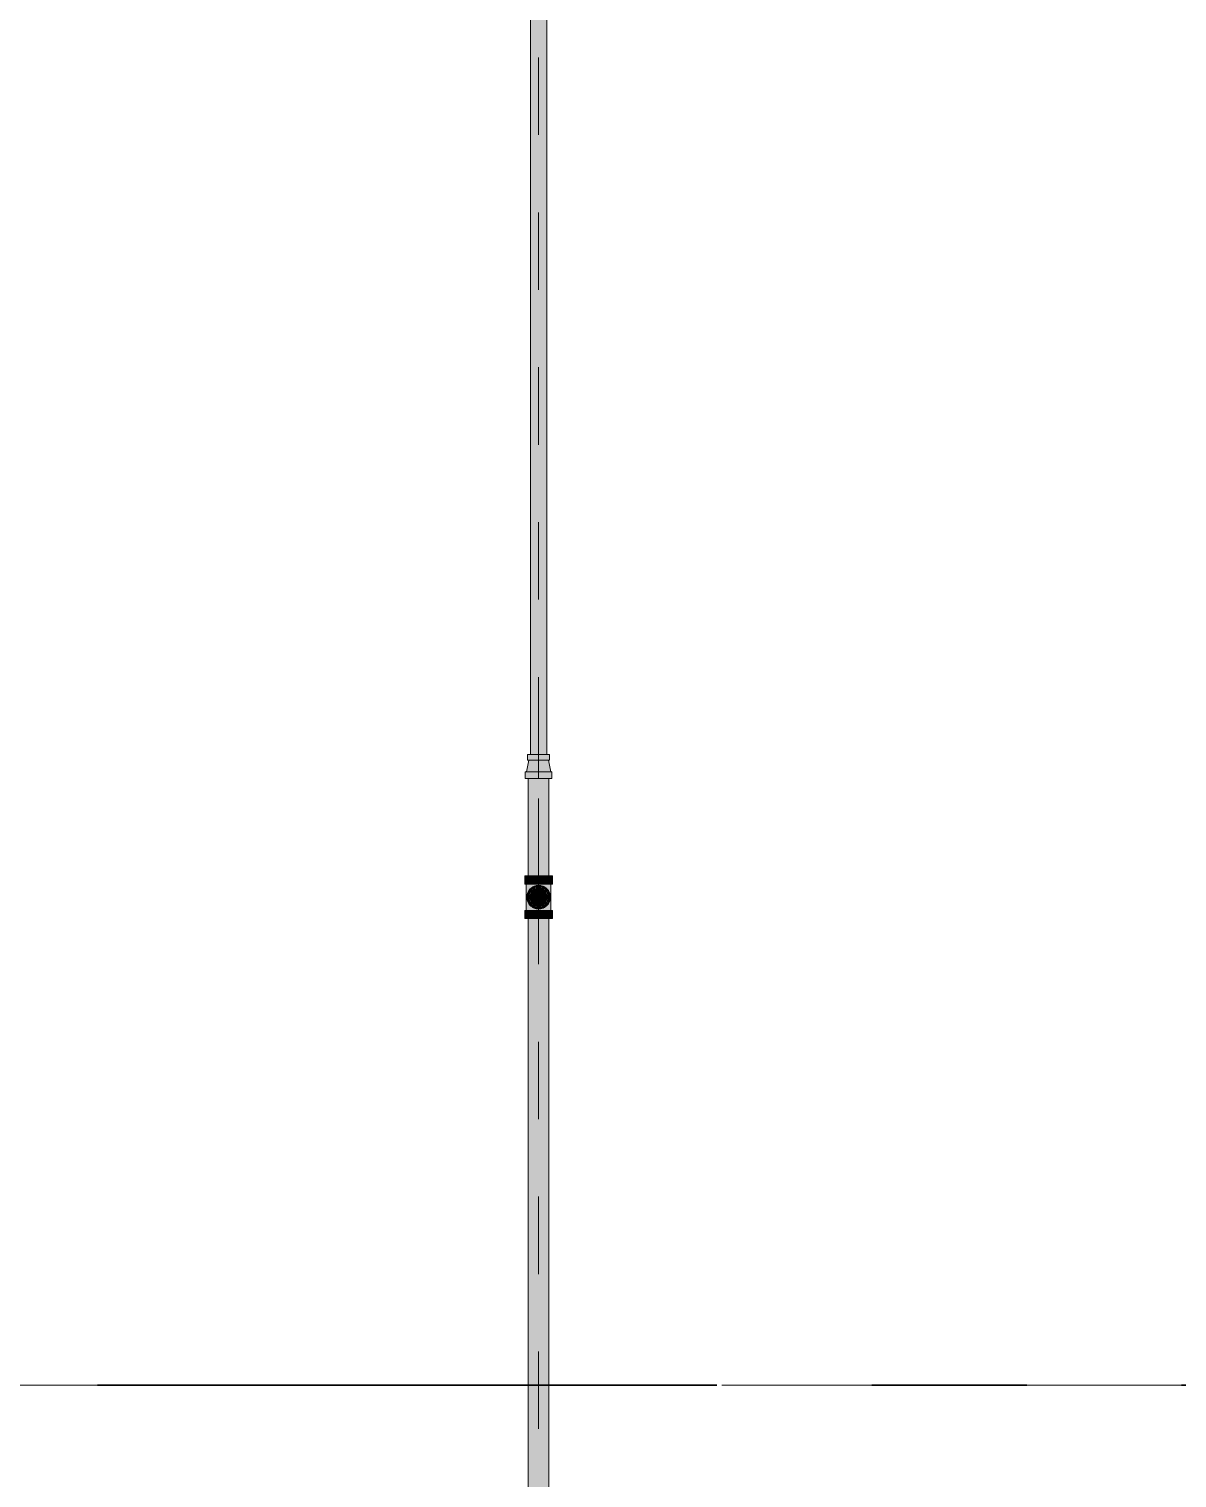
# Model space of a CAD drawing. Header units: millimetres. Extents: x -4000 to 187956, y -58990 to 162485.
# Drawn here: x 25705 to 28059, y 135259 to 138230 of the extents above; entities that cross this region are included whole.
import ezdxf

# ---------------------------------------------------------------- set-up
doc = ezdxf.new("R2010")
doc.units = ezdxf.units.MM
for name, pattern in [('Dash 1_16_', [317.5, 158.75, -158.75]), ('Grid Line', [2222.5, 1270, -317.5, 317.5, -317.5]), ('Grid Line 12_5mm', [2150, 1250, -300, 300, -300])]:
    doc.linetypes.add(name, pattern=pattern)
for name, color, linetype, lineweight in [('F-SPRN', 3, 'Continuous', 9), ('P-PIPE', 3, 'Continuous', 9), ('P-PIPE-CNTR', 3, 'Continuous', 9), ('S-GRID', 1, 'Continuous', 30)]:
    doc.layers.add(name, color=color, linetype=linetype, lineweight=lineweight)

# ---------------------------------------------------------------- blocks, each defined once
blk = doc.blocks.new('CMF2_NHAXUONG_A_rvt-1-0_000')
at = {"layer": 'S-GRID', "linetype": 'Grid Line 12_5mm', "lineweight": 9}
blk.add_line((-824.3, 135450), (183641.1, 135450), dxfattribs=at)
blk = doc.blocks.new('Sprinkler_Up - DN20-V38-0_000')
at = {"layer": 'F-SPRN', "transparency": 33554534}
for points in [[(-22.2, 0), (-3.9, 0.7), (-1.7, 2.9), (-1.2, 3.5), (-0.6, 4), (0.6, 4), (1.2, 3.5), (1.7, 2.9), (4.6, 0), (22.2, 0), (17.8, 13.2), (6.9, 21.2), (-6.9, 21.2), (-18, 13.1), (-20.5, 5.2)], [(3.4, -21.2), (6.9, -21.2), (18, -13.1), (22.2, 0), (3.9, -0.7), (1.7, -2.9), (1.2, -3.5), (0.6, -4), (-0.6, -4), (-1.2, -3.5), (-1.7, -2.9), (-4.6, 0), (-22.2, 0), (-18, -13.1), (-6.9, -21.2), (0, -21.2)], [(0, -16.7), (4.3, -16.1), (11.8, -11.8), (16.1, -4.3), (16.1, 4.3), (9.9, 13.2), (8.3, 14.4), (0, 16.7), (-4.3, 16.1), (-11.8, 11.8), (-16.1, 4.3), (-16.1, -4.3), (-11.4, -12.1), (-8.3, -14.4)], [(0, -15.6), (7.8, -13.5), (13.5, -7.8), (15.1, -4), (15.1, 4), (13.5, 7.8), (7.8, 13.5), (0, 15.6), (-8.2, 13.2), (-11.4, 10.5), (-15.1, 4), (-15.1, -4), (-11, -11), (-7.8, -13.5)], [(-14.5, -5.5), (-10.9, -5.5), (-11.4, 5.4), (-14.5, 5.4)], [(-7.7, -5.5), (-7.7, 5.4), (-10.9, 5.4), (-10.9, -5.5)], [(0, -5.5), (0, 5.4), (-7.7, 5.4), (-7.7, -5.5)], [(0, 0), (5.7, 0), (2.9, 4.9), (-2.9, 4.9), (-5.7, 0)], [(-2.9, -4.9), (2.9, -4.9), (5.7, 0), (-5.7, 0)], [(0, 0), (4.6, 0), (0, 4.6), (-4.6, 0)], [(0, -4.6), (4.6, 0), (-4.6, 0)], [(0, -2.6), (1.3, 0), (-1.8, 0)], [(-1.3, 0), (1.8, 0), (0, 2.6)], [(7.7, -5.5), (7.7, 5.4), (0, 5.4), (0, -5.5)], [(10.9, -5.5), (10.9, 5.4), (7.7, 5.4), (7.7, -5.5)], [(14.5, -5.5), (14.5, 5.4), (10.9, 5.4), (10.9, -5.5)]]:
    blk.add_hatch(color=1, dxfattribs=at).paths.add_polyline_path(points)
at = {"layer": 'F-SPRN', "color": 1}
for p, q in [((-11.5, 5.4), (-14.5, 5.4)), ((-14.5, 5.4), (-11.4, 5.4)), ((-14.5, 5.4), (-14.5, 3.7)), ((-14.5, 3.3), (-14.5, 0)), ((-11.4, 5.4), (-11.5, 5.4)), ((-11.5, 5.4), (-11.5, 4)), ((-11.4, 5.4), (-10.9, 5.4)), ((-10.9, 1.9), (-10.9, 3.6)), ((-10.8, 5.4), (-8, 5.4)), ((-8.1, 5.4), (-10.8, 5.4)), ((-8.1, 5.4), (-8.1, 2.8)), ((-8.1, 2.5), (-8.1, 0.7)), ((-7.7, 4.8), (-7.7, 2.7)), ((-7.7, 4.8), (-7.7, 2.7)), ((-7.7, 2.1), (-7.7, 0.5)), ((-7.7, 2.1), (-7.7, 0.5)), ((-6.7, 5.4), (-4.7, 5.4)), ((-5.8, 3.8), (-5.8, 2.2)), ((-2.1, 0), (-2.1, 0)), ((-2.1, 0), (-2.1, -0.1)), ((-1.8, 1.1), (-1.8, 1)), ((-1.5, 1.4), (-1.6, 1.3)), ((-1.5, 1.5), (-1.5, 1.4)), ((-0.6, 2), (-0.6, 2)), ((-0.5, 2), (-0.6, 2)), ((0, 2.1), (-0.1, 2.1)), ((-0.1, 2.1), (-0.1, 2.1)), ((0.3, 2.1), (0.2, 2.1)), ((1.8, 1.1), (1.7, 1.2)), ((1.9, 0.7), (1.9, 0.8)), ((2, 0.7), (1.9, 0.7)), ((2, 0.4), (2, 0.5)), ((2.1, 0), (2.1, 0.1)), ((2.1, 0), (2.1, 0)), ((4.7, 5.4), (6.5, 5.4)), ((7.7, 5.4), (10.8, 5.4)), ((7.7, 5.2), (7.7, 2.7)), ((7.7, 5.2), (7.7, 2.7)), ((7.7, 2.3), (7.7, 0.5)), ((7.7, 2.3), (7.7, 0.5)), ((10.8, 5.4), (8.1, 5.4)), ((8.1, 5.4), (8.1, 2.8)), ((8.1, 2.5), (8.1, 0.4)), ((10.9, 5.4), (14.5, 5.4)), ((10.9, 3.6), (10.9, 0.2)), ((14.5, 5.4), (11.5, 5.4)), ((11.5, 5.4), (11.5, 4)), ((11.5, 3), (11.5, 0.2)), ((14.5, 5.4), (14.5, -5.5)), ((-14.5, -1.3), (-14.5, -3.7)), ((-11.4, -5.5), (-14.5, -5.5)), ((-14.5, -5.5), (-11.5, -5.5)), ((-11.5, -5.5), (-11.4, -5.5)), ((-10.9, -5.5), (-11.4, -5.5)), ((-10.9, -2.6), (-10.9, -1.3)), ((-10.8, -5.5), (-8.1, -5.5)), ((-7.8, -5.5), (-10.8, -5.5)), ((-8.1, -4.2), (-8.1, -5.5)), ((-7.7, -2.7), (-7.7, -4)), ((-7.7, -2.7), (-7.7, -4)), ((-7, -5.5), (-5.8, -5.5)), ((-4.8, -5.5), (-7, -5.5)), ((-5.8, -2.3), (-5.8, -3.8)), ((0, -2.1), (0.1, -2.1)), ((7, -5.5), (4.8, -5.5)), ((5.8, -2.2), (5.8, -3.8)), ((5.8, -5.5), (7, -5.5)), ((7.7, -0.5), (7.7, -2.3)), ((7.7, -0.5), (7.7, -2.3)), ((7.7, -2.7), (7.7, -5.4)), ((7.7, -2.7), (7.7, -5.4)), ((10.8, -5.5), (7.7, -5.5)), ((8.1, -0.4), (8.1, -2.5)), ((8.1, -2.8), (8.1, -5.5)), ((8.1, -5.5), (10.8, -5.5)), ((10.9, -0.2), (10.9, -3.6)), ((14.5, -5.5), (10.9, -5.5)), ((11.5, -0.2), (11.5, -3)), ((11.5, -4), (11.5, -5.5)), ((11.5, -5.5), (14.5, -5.5))]:
    blk.add_line(p, q, dxfattribs=at)
at = {"layer": 'F-SPRN', "color": 1, "flags": 128}
for points in [[(-2, 0.4), (-2.1, 0.3), (-2.1, 0.2), (-2.1, 0.1), (-2.1, 0)], [(-1.9, 0.8), (-1.9, 0.8), (-2, 0.7), (-2, 0.6)], [(-2, 0.6), (-2, 0.5), (-2, 0.5), (-2, 0.4)], [(-1.8, 1), (-1.9, 0.9), (-1.9, 0.8)], [(-1.6, 1.3), (-1.6, 1.3), (-1.7, 1.2), (-1.7, 1.1), (-1.8, 1.1)], [(-1.2, 1.7), (-1.3, 1.6), (-1.4, 1.6), (-1.4, 1.5), (-1.5, 1.5)], [(-0.6, 2), (-0.7, 2), (-0.8, 1.9), (-0.9, 1.9), (-0.9, 1.9), (-1, 1.8), (-1.1, 1.8), (-1.2, 1.7), (-1.2, 1.7)], [(-0.1, 2.1), (-0.2, 2.1), (-0.3, 2.1), (-0.4, 2), (-0.5, 2)], [(0.2, 2.1), (0.1, 2.1), (0, 2.1)], [(1.1, 1.7), (1.1, 1.8), (1, 1.8), (0.9, 1.9), (0.8, 1.9), (0.8, 1.9), (0.7, 2), (0.6, 2), (0.5, 2), (0.4, 2), (0.4, 2), (0.3, 2.1)], [(1.7, 1.2), (1.7, 1.2), (1.6, 1.3), (1.6, 1.4), (1.5, 1.4), (1.4, 1.5), (1.4, 1.5), (1.3, 1.6), (1.3, 1.7), (1.2, 1.7), (1.1, 1.7)], [(1.8, 1), (1.8, 1), (1.8, 1.1)], [(1.9, 0.8), (1.9, 0.9), (1.8, 1)], [(2, 0.5), (2, 0.6), (2, 0.7)], [(2.1, 0.2), (2.1, 0.3), (2, 0.4)], [(2.1, 0.1), (2.1, 0.2), (2.1, 0.2)], [(-2.1, -0.1), (-2.1, -0.2), (-2.1, -0.2), (-2.1, -0.3)], [(-2.1, -0.3), (-2, -0.4), (-2, -0.5), (-2, -0.6), (-2, -0.7), (-1.9, -0.7), (-1.9, -0.8), (-1.9, -0.9), (-1.8, -1), (-1.8, -1), (-1.8, -1.1), (-1.7, -1.2), (-1.7, -1.2), (-1.6, -1.3), (-1.6, -1.4), (-1.5, -1.4), (-1.4, -1.5), (-1.4, -1.5), (-1.3, -1.6), (-1.3, -1.7), (-1.2, -1.7), (-1.1, -1.7), (-1.1, -1.8), (-1, -1.8), (-0.9, -1.9), (-0.8, -1.9), (-0.8, -1.9), (-0.7, -2), (-0.6, -2), (-0.5, -2), (-0.4, -2), (-0.4, -2), (-0.3, -2.1), (-0.2, -2.1), (-0.1, -2.1), (0, -2.1)], [(0.1, -2.1), (0.1, -2.1), (0.2, -2.1), (0.3, -2.1), (0.4, -2), (0.5, -2), (0.6, -2), (0.6, -2), (0.7, -2), (0.8, -1.9), (0.9, -1.9), (0.9, -1.9), (1, -1.8), (1.1, -1.8), (1.2, -1.7), (1.2, -1.7), (1.3, -1.6), (1.4, -1.6), (1.4, -1.5), (1.5, -1.5), (1.5, -1.4), (1.6, -1.3), (1.6, -1.3), (1.7, -1.2), (1.7, -1.1), (1.8, -1.1), (1.8, -1), (1.9, -0.9), (1.9, -0.8), (1.9, -0.8), (2, -0.7), (2, -0.6), (2, -0.5), (2, -0.5), (2, -0.4), (2.1, -0.3), (2.1, -0.2), (2.1, -0.1), (2.1, 0)]]:
    blk.add_lwpolyline(points, dxfattribs=at)
at = {"layer": 'F-SPRN', "color": 1}
for radius, start, end in [(22.2, 360, 180), (21.9, 165.6773, 179.2615), (21.9, 144.7698, 164.8151), (21.9, 142.518, 144), (21.9, 126.6942, 142.518), (16.7, 167.6802, 180), (16.7, 167.6802, 180), (16.7, 155.3879, 164.9693), (16.7, 155.3879, 164.9693), (15.6, 166.4265, 180), (15.6, 166.4265, 180), (15.6, 150.9409, 165), (15.6, 159.6139, 165), (16.7, 136.7213, 149.931), (16.7, 136.7213, 149.931), (15.6, 150.9409, 156.3845), (15.6, 138.4214, 150), (15.6, 138.4214, 150), (21.9, 108.2621, 125.7507), (16.7, 133.1738, 135), (16.7, 133.1738, 135), (15.6, 135, 137.0162), (15.6, 135, 137.0162), (15.6, 126.205, 133.2078), (15.6, 126.205, 133.2078), (16.7, 121.4181, 126.9869), (16.7, 121.4181, 126.9869), (16.7, 106.5995, 120), (16.7, 106.5995, 120), (15.6, 120, 121.8808), (15.6, 120, 121.8808), (15.6, 114.4363, 119.9813), (15.6, 114.4363, 119.9813), (21.9, 99.348, 107.901), (4.63, 155.7832, 180), (4.63, 155.7832, 180), (16.7, 96.4143, 105), (16.7, 96.4143, 105), (4.63, 109.0192, 138.2703), (4.63, 109.0192, 138.2703), (21.9, 90.145, 98.8503), (15.6, 95.5762, 100.6843), (15.6, 95.5762, 100.6843), (2.56, 109.0192, 168.8278), (2.56, 109.0192, 168.8278), (2.04, 109.0192, 180), (16.7, 83.0684, 90), (16.7, 83.0684, 90), (4.63, 17.9592, 90), (4.63, 17.9592, 90), (3.81, 57.0577, 90), (2.56, 14.5599, 90), (2.56, 14.5599, 90), (2.04, 10.4703, 90), (21.9, 72.5583, 89.4624), (15.6, 75.573, 80.5892), (15.6, 75.573, 80.5892), (3.81, 16.1605, 43.8358), (15.6, 67.5614, 74.5481), (15.6, 67.5614, 74.5481), (16.7, 60, 75), (16.7, 60, 75), (15.6, 60.0187, 65.5637), (15.6, 60.0187, 65.5637), (21.9, 54.2493, 71.7379), (15.6, 58.1192, 60), (15.6, 58.1192, 60), (16.7, 53.0131, 58.5819), (16.7, 53.0131, 58.5819), (15.6, 46.7922, 53.795), (15.6, 46.7922, 53.795), (15.6, 30, 41.5786), (15.6, 30, 41.5786), (16.7, 30, 43.2787), (16.7, 30, 43.2787), (21.9, 37.482, 53.3058), (15.6, 23.6155, 29.5646), (15.6, 15, 29.5646), (15.6, 15, 20.3861), (16.7, 15, 24.6121), (16.7, 15, 24.6121), (15.6, 360, 13.6618), (15.6, 0, 13.6618), (16.7, 360, 12.3198), (16.7, 0, 12.3198), (21.9, 36, 37.482), (21.9, 15.1849, 35.2302), (21.9, 0.7385, 14.3227), (22.2, 180, 360), (21.9, 180.7385, 194.3227), (21.9, 195.1849, 215.2302), (21.9, 216.7299, 233.3058), (16.7, 180, 192.3198), (16.7, 180, 192.3198), (16.7, 195.0307, 204.6121), (16.7, 195.0307, 204.6121), (15.6, 181.9082, 193.6618), (15.6, 181.9082, 193.6618), (15.6, 197.3339, 209.5646), (15.6, 197.3339, 209.5646), (16.7, 210.069, 223.2787), (16.7, 210.069, 223.2787), (15.6, 212.5472, 221.5786), (15.6, 212.5472, 221.5786), (21.9, 236.8854, 251.7379), (16.7, 225, 226.8262), (16.7, 225, 226.8262), (15.6, 222.9838, 225), (15.6, 222.9838, 225), (16.7, 229.4249, 238.5819), (16.7, 229.4249, 238.5819), (15.6, 233.795, 240), (15.6, 233.795, 240), (16.7, 240, 255), (16.7, 240, 255), (15.6, 240.0187, 254.5481), (15.6, 240.0187, 254.5481), (21.9, 252.5583, 269.4624), (4.63, 197.9592, 0), (4.63, 197.9592, 270), (15.6, 255, 267.64), (15.6, 255, 267.64), (3.81, 196.1605, 360), (2.56, 191.1677, 0), (2.56, 191.1677, 360), (2.04, 190.4703, 0), (16.7, 263.0684, 270), (16.7, 263.0684, 270), (4.63, 270, 360), (21.9, 270.145, 278.8503), (15.6, 275.5762, 280.6843), (15.6, 275.5762, 280.6843), (16.7, 276.4143, 285), (16.7, 276.4143, 285), (21.9, 279.348, 287.901), (16.7, 286.5995, 300), (16.7, 286.5995, 300), (15.6, 294.4363, 299.9813), (15.6, 294.4363, 299.9813), (21.9, 288.2621, 305.7507), (15.6, 300, 313.2078), (15.6, 300, 313.2078), (16.7, 301.4181, 310.5751), (16.7, 301.4181, 310.5751), (15.6, 318.4214, 330), (15.6, 318.4214, 330), (16.7, 316.7213, 330), (16.7, 316.7213, 330), (21.9, 306.6942, 323.2701), (15.6, 330.4354, 345), (15.6, 330.4354, 336.3845), (15.6, 339.6139, 345), (15.6, 346.3382, 360), (15.6, 346.3382, 360), (16.7, 335.3879, 345), (16.7, 335.3879, 345), (16.7, 347.6802, 360), (16.7, 347.6802, 360), (21.9, 324.7698, 344.8151), (21.9, 345.6773, 359.2615)]:
    blk.add_arc((0, 0), radius, start, end, dxfattribs=at)
blk = doc.blocks.new('Steel_Transition_Threaded_HoaPhat - Standard-V41-0_000')
at = {"layer": 'P-PIPE', "lineweight": 13, "transparency": 33554534}
h = blk.add_hatch(color=1, dxfattribs=at)
h.paths.add_polyline_path([(26750, 136427.6), (26755.8, 136428.4), (26761.3, 136430.6), (26765.9, 136434.2), (26769.5, 136438.8), (26771.7, 136444.3), (26772.5, 136450.1), (26771.7, 136455.9), (26768, 136463.3), (26765.9, 136466), (26761.3, 136469.6), (26755.8, 136471.8), (26750, 136472.6), (26744.2, 136471.8), (26738.8, 136469.6), (26732, 136463.3), (26730.5, 136461.3), (26728.3, 136455.9), (26727.5, 136450.1), (26728.3, 136444.3), (26730.5, 136438.8), (26734.1, 136434.2), (26738.8, 136430.6), (26744.2, 136428.4)])
h.paths.add_polyline_path([(26750, 136430), (26744.8, 136430.7), (26738.6, 136433.7), (26735.8, 136435.9), (26732.6, 136440), (26730.6, 136444.9), (26729.9, 136450.1), (26730.6, 136455.3), (26735, 136463.3), (26735.8, 136464.3), (26740, 136467.5), (26744.8, 136469.5), (26750, 136470.2), (26755.2, 136469.5), (26760.1, 136467.5), (26765, 136463.3), (26767.4, 136460.1), (26769.4, 136455.3), (26770.1, 136450.1), (26769.4, 136444.9), (26767.4, 136440), (26764.2, 136435.9), (26760.1, 136432.7), (26755.2, 136430.7)])
for points in [[(26750, 136430), (26750, 136433.7), (26741.8, 136435.9), (26735.8, 136441.9), (26733.6, 136450.1), (26735.8, 136458.3), (26741.8, 136464.3), (26750, 136466.5), (26750, 136470.2), (26744.8, 136469.5), (26740, 136467.5), (26735, 136463.3), (26732.6, 136460.1), (26730.6, 136455.3), (26729.9, 136450.1), (26730.6, 136444.9), (26732.6, 136440), (26738.6, 136433.7), (26740, 136432.7), (26744.8, 136430.7)], [(26750, 136431.6), (26754.8, 136432.2), (26759.3, 136434.1), (26763.1, 136437), (26766, 136440.8), (26767.9, 136445.3), (26768.5, 136450.1), (26767.9, 136454.9), (26766, 136459.3), (26762.9, 136463.3), (26759.3, 136466.1), (26754.8, 136468), (26750, 136468.6), (26745.2, 136468), (26740.8, 136466.1), (26736.9, 136463.2), (26734, 136459.3), (26732.1, 136454.9), (26731.5, 136450.1), (26732.1, 136445.3), (26734, 136440.8), (26738.6, 136435.7), (26740.8, 136434.1), (26745.2, 136432.2)], [(26750, 136430), (26755.2, 136430.7), (26760.1, 136432.7), (26764.2, 136435.9), (26767.4, 136440), (26769.4, 136444.9), (26770.1, 136450.1), (26769.4, 136455.3), (26765, 136463.3), (26764.2, 136464.3), (26760.1, 136467.5), (26755.2, 136469.5), (26750, 136470.2), (26750, 136466.5), (26758.2, 136464.3), (26764.2, 136458.3), (26766.4, 136450.1), (26764.2, 136441.9), (26758.2, 136435.9), (26750, 136433.7)]]:
    blk.add_hatch(color=1, dxfattribs=at).paths.add_polyline_path(points)
at = {"layer": 'P-PIPE', "color": 20, "lineweight": 13}
for radius, start, end in [(22.5, 90, 270), (22.5, 165, 180), (22.5, 150, 165), (20.1, 166.0499, 180), (22.5, 135, 150), (20.1, 150, 162.7449), (18.5, 166.5939, 193.4061), (18.5, 166.5939, 180), (18.5, 157.6232, 165), (18.5, 157.6232, 165), (20.1, 139.8677, 148.1553), (18.5, 136.4297, 150), (18.5, 136.4297, 150), (22.5, 120, 135), (16.4, 158.0319, 163.506), (20.1, 135, 138.6435), (20.1, 128.8856, 135), (16.4, 143.5463, 150), (18.5, 134.3867, 135), (18.5, 134.3867, 135), (18.5, 123.4976, 133.2041), (18.5, 123.4976, 133.2041), (16.4, 133.9831, 135), (20.1, 120, 125.0043), (22.5, 105, 120), (20.1, 109.6859, 120), (18.5, 106.819, 120), (18.5, 106.819, 120), (16.4, 115.1607, 120), (16.4, 107.4657, 111.9681), (22.5, 90, 105), (20.1, 100.9975, 105), (18.5, 91.4353, 103.2046), (18.5, 91.4353, 103.2046), (16.4, 96.2132, 104.6042), (20.1, 90.5246, 98.5089), (22.5, 75, 90), (22.5, 270, 90), (18.5, 78.0986, 90), (18.5, 78.0986, 90), (20.1, 75.0607, 87.9279), (18.5, 60, 75), (18.5, 60, 75), (16.4, 66.9681, 72.9388), (20.1, 60, 75), (22.5, 60, 75), (20.1, 54.9957, 60), (18.5, 46.7959, 56.5024), (18.5, 46.7959, 56.5024), (22.5, 45, 60), (20.1, 45, 51.1144), (18.5, 45, 45.6133), (18.5, 45, 45.6133), (16.4, 30, 38.0319), (18.5, 30, 43.5703), (18.5, 30, 43.5703), (20.1, 41.3565, 45), (20.1, 31.8447, 40.1323), (22.5, 30, 45), (18.5, 15, 22.3768), (18.5, 15, 22.3768), (20.1, 17.2551, 30), (18.5, 346.5939, 13.4061), (18.5, 0, 13.4061), (22.5, 15, 30), (20.1, 0, 13.9501), (22.5, 0, 15), (22.5, 180, 195), (22.5, 195, 210), (20.1, 180, 193.9501), (22.5, 210, 225), (20.1, 197.2551, 210), (18.5, 180, 193.4061), (18.5, 195, 202.3768), (18.5, 195, 202.3768), (20.1, 211.8447, 225), (16.4, 168.5467, 178.9063), (16.4, 184.8393, 191.4533), (18.5, 210, 223.5703), (18.5, 210, 223.5703), (22.5, 225, 240), (20.1, 225, 231.1144), (16.4, 210.6635, 216.4537), (18.5, 226.7959, 236.5024), (18.5, 226.7959, 236.5024), (16.4, 225, 226.0169), (20.1, 235.257, 240), (22.5, 240, 255), (16.4, 230.4733, 236.6389), (20.1, 240, 255), (18.5, 240, 255), (18.5, 240, 255), (16.4, 240, 246.5955), (22.5, 255, 270), (16.4, 250.3629, 255), (20.1, 255.0607, 267.9279), (18.5, 258.0986, 270), (18.5, 258.0986, 270), (16.4, 264.1652, 268.506), (22.5, 270, 285), (20.1, 270.5246, 278.5089), (18.5, 271.4353, 283.2046), (18.5, 271.4353, 283.2046), (16.4, 276.2132, 283.9063), (20.1, 280.9975, 285), (16.4, 287.4657, 291.9681), (18.5, 286.819, 300), (18.5, 286.819, 300), (22.5, 285, 300), (16.4, 293.4045, 300), (20.1, 289.6859, 300), (20.1, 300, 305.0043), (18.5, 303.4976, 313.2041), (18.5, 303.4976, 313.2041), (22.5, 300, 315), (20.1, 308.8856, 315), (18.5, 316.4297, 330), (18.5, 316.4297, 330), (20.1, 315, 328.1553), (16.4, 338.0319, 342.8691), (22.5, 315, 330), (16.4, 353.5463, 8.0319), (18.5, 337.6232, 345), (18.5, 337.6232, 345), (20.1, 330, 342.7449), (18.5, 346.5939, 0), (20.1, 346.0499, 0), (22.5, 330, 345), (22.5, 345, 0)]:
    blk.add_arc((26750, 136450.1), radius, start, end, dxfattribs=at)

msp = doc.modelspace()

# ---------------------------------------------------------------- block references
at = {"lineweight": 5}
msp.add_blockref('CMF2_NHAXUONG_A_rvt-1-0_000', (0, 0), dxfattribs=at)

# ---------------------------------------------------------------- next in the draw order: hatches: boundary and pattern name
at = {"layer": 'P-PIPE', "transparency": 33554534}
for points in [[(26750, 136742.6), (26750, 139409.5), (26733.3, 139409.5), (26733.9, 136742.6), (26745.7, 136742.6)], [(26750, 136742.6), (26766.7, 136742.6), (26766.1, 139409.5), (26750, 139409.5), (26750, 136828.3)], [(26762.4, 136706.9), (26774.8, 136706.9), (26769.4, 136730.8), (26729.9, 136730.8), (26726.1, 136706.9), (26756.4, 136706.9)], [(26765.9, 136730.8), (26772.5, 136730.8), (26771.7, 136742.6), (26727.5, 136742.6), (26728.3, 136730.8), (26761.3, 136730.8)], [(26769.3, 136693.6), (26777.4, 136693.6), (26776.4, 136706.9), (26722.7, 136706.9), (26723.6, 136693.6), (26763.7, 136693.6)], [(26729.6, 136493.8), (26750, 136493.8), (26750, 136693.6), (26728.9, 136693.6), (26728.9, 136493.8)], [(26750, 136493.8), (26771.1, 136493.8), (26770.4, 136693.6), (26750, 136693.6), (26750, 136536.3)], [(26729.8, 136477.1), (26750, 136477.1), (26750, 136493.8), (26721.4, 136493.8), (26722.3, 136477.1), (26725.2, 136477.1)], [(26778.6, 136477.1), (26777.7, 136493.8), (26750, 136493.8), (26750, 136477.1), (26777.7, 136477.1)], [(26745.1, 136423.1), (26750, 136423.1), (26750, 136428.9), (26740.8, 136431.3), (26733.9, 136436.8), (26731.7, 136439.4), (26729.2, 136446.2), (26729.2, 136454), (26733.9, 136463.4), (26737.7, 136467), (26744.3, 136470.2), (26750, 136471.2), (26750, 136477.1), (26724.7, 136477.1), (26725.6, 136423.1), (26743.5, 136423.1)], [(26750, 136426), (26756.2, 136426.8), (26762.1, 136429.2), (26767.1, 136433), (26770.9, 136438), (26773.3, 136443.8), (26774.1, 136450.5), (26773.3, 136456.3), (26770, 136463.3), (26767.1, 136467.1), (26762.1, 136471), (26756.2, 136473.4), (26750, 136474.2), (26743.8, 136473.4), (26737.9, 136471), (26733, 136467.1), (26729.1, 136462.1), (26726.7, 136456.3), (26725.9, 136450.1), (26726.7, 136443.8), (26729.1, 136438), (26733, 136433), (26738.6, 136428.9), (26743.8, 136426.8)], [(26741.7, 136435.6), (26742.8, 136437.6), (26741.7, 136441.7), (26742.8, 136445.9), (26745.8, 136449), (26757.2, 136454.3), (26758.4, 136458.4), (26756.7, 136463.3), (26755.9, 136464.3), (26750, 136466.8), (26741.7, 136464.6), (26735.5, 136458.4), (26733.3, 136450.1), (26735.5, 136441.7), (26738.6, 136437.9)], [(26750, 136433.4), (26758.4, 136435.6), (26761.8, 136438.3), (26766.1, 136445.8), (26766.1, 136454.4), (26760, 136463.3), (26758.4, 136464.6), (26750, 136466.8), (26745.7, 136466.2), (26738.2, 136461.9), (26733.9, 136454.4), (26733.9, 136445.8), (26738.6, 136437.9), (26741.7, 136435.6)], [(26761.1, 136423.1), (26775.3, 136423.1), (26774.4, 136477.1), (26750, 136477.1), (26750, 136471.2), (26759.2, 136468.9), (26766.1, 136463.4), (26768.3, 136460.7), (26770.8, 136454), (26770.8, 136446.2), (26766.1, 136436.8), (26762.3, 136433.2), (26755.7, 136430), (26750, 136428.9), (26750, 136423.1), (26759.6, 136423.1)], [(26729.8, 136406.5), (26750, 136406.5), (26750, 136423.1), (26721.4, 136423.1), (26722.3, 136406.5), (26725.2, 136406.5)], [(26750, 134725.1), (26750, 136406.5), (26728.9, 136406.5), (26729.6, 134725.1), (26744.5, 134725.1)], [(26770.2, 136406.5), (26778.6, 136406.5), (26777.7, 136423.1), (26750, 136423.1), (26750, 136406.5), (26764.3, 136406.5)], [(26750, 134725.1), (26771.1, 134725.1), (26770.4, 136406.5), (26750, 136406.5), (26750, 135076.2)]]:
    msp.add_hatch(color=1, dxfattribs=at).paths.add_polyline_path(points)

# ---------------------------------------------------------------- next in the draw order: linework, layer by layer
at = {"layer": 'P-PIPE', "color": 20, "lineweight": 13}
for p, q in [((26733.3, 139409.5), (26733.3, 136742.6)), ((26766.7, 136742.6), (26766.7, 139409.5)), ((26729.9, 136730.8), (26725.2, 136706.9)), ((26727.5, 136742.6), (26727.5, 136730.8)), ((26728.3, 136742.6), (26727.5, 136742.6)), ((26772.5, 136742.6), (26727.5, 136742.6)), ((26727.5, 136730.8), (26772.5, 136730.8)), ((26727.5, 136730.8), (26728.3, 136730.8)), ((26730.5, 136742.6), (26728.3, 136742.6)), ((26728.3, 136730.8), (26729.8, 136730.8)), ((26733.2, 136742.6), (26730.5, 136742.6)), ((26730.6, 136730.8), (26744.2, 136730.8)), ((26733.3, 136742.6), (26733.9, 136742.6)), ((26734, 136742.6), (26738.2, 136742.6)), ((26738.1, 136742.6), (26734.1, 136742.6)), ((26738.7, 136742.6), (26761.3, 136742.6)), ((26761.3, 136742.6), (26738.8, 136742.6)), ((26744.8, 136730.8), (26755.2, 136730.8)), ((26755.8, 136730.8), (26769.4, 136730.8)), ((26761.8, 136742.6), (26766, 136742.6)), ((26765.9, 136742.6), (26761.9, 136742.6)), ((26766.1, 136742.6), (26766.7, 136742.6)), ((26769.5, 136742.6), (26766.8, 136742.6)), ((26771.7, 136742.6), (26769.5, 136742.6)), ((26774.8, 136706.9), (26770.1, 136730.8)), ((26770.2, 136730.8), (26771.7, 136730.8)), ((26772.5, 136742.6), (26771.7, 136742.6)), ((26771.7, 136730.8), (26772.5, 136730.8)), ((26772.5, 136730.8), (26772.5, 136742.6)), ((26722.7, 136706.9), (26722.7, 136693.6)), ((26723.6, 136706.9), (26722.7, 136706.9)), ((26777.4, 136706.9), (26722.7, 136706.9)), ((26722.7, 136693.6), (26777.4, 136693.6)), ((26722.7, 136693.6), (26723.6, 136693.6)), ((26725, 136706.9), (26723.6, 136706.9)), ((26723.6, 136693.6), (26726.3, 136693.6)), ((26742.9, 136706.9), (26726.3, 136706.9)), ((26726.3, 136693.6), (26728.7, 136693.6)), ((26728.9, 136693.6), (26728.9, 136493.8)), ((26729.6, 136693.6), (26728.9, 136693.6)), ((26768.3, 136693.6), (26731.7, 136693.6)), ((26731.7, 136693.6), (26768.4, 136693.6)), ((26756.4, 136706.9), (26743.6, 136706.9)), ((26773.7, 136706.9), (26757.1, 136706.9)), ((26771.1, 136693.6), (26770.4, 136693.6)), ((26771.1, 136493.8), (26771.1, 136693.6)), ((26771.3, 136693.6), (26773.7, 136693.6)), ((26773.7, 136693.6), (26776.4, 136693.6)), ((26776.4, 136706.9), (26775, 136706.9)), ((26777.4, 136706.9), (26776.4, 136706.9)), ((26776.4, 136693.6), (26777.4, 136693.6)), ((26777.4, 136693.6), (26777.4, 136706.9)), ((26721.4, 136493.8), (26721.4, 136477.1)), ((26722.3, 136493.8), (26721.4, 136493.8)), ((26750, 136493.8), (26721.4, 136493.8)), ((26725.2, 136493.8), (26722.3, 136493.8)), ((26728.8, 136493.8), (26725.2, 136493.8)), ((26728.9, 136493.8), (26729.6, 136493.8)), ((26729.7, 136493.8), (26735.1, 136493.8)), ((26735, 136493.8), (26729.8, 136493.8)), ((26735.6, 136493.8), (26764.4, 136493.8)), ((26750, 136493.8), (26735.7, 136493.8)), ((26764.3, 136493.8), (26750, 136493.8)), ((26778.6, 136493.8), (26750, 136493.8)), ((26764.9, 136493.8), (26770.3, 136493.8)), ((26770.2, 136493.8), (26765, 136493.8)), ((26770.4, 136493.8), (26771.1, 136493.8)), ((26774.8, 136493.8), (26771.2, 136493.8)), ((26777.7, 136493.8), (26774.8, 136493.8)), ((26778.6, 136493.8), (26777.7, 136493.8)), ((26778.6, 136477.1), (26778.6, 136493.8)), ((26721.4, 136477.1), (26722.3, 136477.1)), ((26721.4, 136477.1), (26750, 136477.1)), ((26722.3, 136477.1), (26724.6, 136477.1)), ((26724.7, 136477.1), (26724.7, 136423.1)), ((26725.6, 136477.1), (26724.7, 136477.1)), ((26725.6, 136477.1), (26724.7, 136477.1)), ((26725.5, 136477.1), (26729.8, 136477.1)), ((26734.6, 136477.1), (26725.6, 136477.1)), ((26728.1, 136477.1), (26725.6, 136477.1)), ((26732.1, 136477.1), (26728.1, 136477.1)), ((26729.8, 136477.1), (26734.7, 136477.1)), ((26737.4, 136477.1), (26732.1, 136477.1)), ((26741.9, 136477.1), (26735.6, 136477.1)), ((26735.7, 136477.1), (26741.9, 136477.1)), ((26742.6, 136477.1), (26737.4, 136477.1)), ((26743.4, 136477.1), (26750, 136477.1)), ((26750, 136477.1), (26743.5, 136477.1)), ((26750, 136477.1), (26743.5, 136477.1)), ((26750, 136477.1), (26756.6, 136477.1)), ((26750, 136477.1), (26778.6, 136477.1)), ((26756.5, 136477.1), (26750, 136477.1)), ((26756.5, 136477.1), (26750, 136477.1)), ((26762.6, 136477.1), (26757.4, 136477.1)), ((26758.1, 136477.1), (26764.3, 136477.1)), ((26764.4, 136477.1), (26758.1, 136477.1)), ((26767.9, 136477.1), (26762.6, 136477.1)), ((26765.3, 136477.1), (26774.2, 136477.1)), ((26774.4, 136477.1), (26765.4, 136477.1)), ((26771.9, 136477.1), (26767.9, 136477.1)), ((26774.4, 136477.1), (26771.9, 136477.1)), ((26774.2, 136477.1), (26774.8, 136477.1)), ((26775.3, 136477.1), (26774.4, 136477.1)), ((26775.3, 136477.1), (26774.4, 136477.1)), ((26775.3, 136423.1), (26775.3, 136477.1)), ((26775.4, 136477.1), (26777.7, 136477.1)), ((26777.7, 136477.1), (26778.6, 136477.1)), ((26721.4, 136423.1), (26721.4, 136406.5)), ((26722.3, 136423.1), (26721.4, 136423.1)), ((26750, 136423.1), (26721.4, 136423.1)), ((26721.4, 136406.5), (26722.3, 136406.5)), ((26721.4, 136406.5), (26750, 136406.5)), ((26724.6, 136423.1), (26722.3, 136423.1)), ((26722.3, 136406.5), (26725.2, 136406.5)), ((26724.7, 136423.1), (26734.6, 136423.1)), ((26724.7, 136423.1), (26725.6, 136423.1)), ((26725.2, 136406.5), (26728.8, 136406.5)), ((26734.7, 136423.1), (26725.5, 136423.1)), ((26725.6, 136423.1), (26728.1, 136423.1)), ((26728.1, 136423.1), (26732.1, 136423.1)), ((26728.9, 136406.5), (26728.9, 134725.1)), ((26729.6, 136406.5), (26728.9, 136406.5)), ((26735.1, 136406.5), (26729.7, 136406.5)), ((26729.8, 136406.5), (26735, 136406.5)), ((26732.1, 136423.1), (26737.4, 136423.1)), ((26735.6, 136423.1), (26741.9, 136423.1)), ((26764.4, 136406.5), (26735.6, 136406.5)), ((26741.9, 136423.1), (26735.7, 136423.1)), ((26735.7, 136406.5), (26750, 136406.5)), ((26737.4, 136423.1), (26742.6, 136423.1)), ((26750, 136423.1), (26743.4, 136423.1)), ((26743.5, 136423.1), (26750, 136423.1)), ((26743.5, 136423.1), (26750, 136423.1)), ((26756.6, 136423.1), (26750, 136423.1)), ((26778.6, 136423.1), (26750, 136423.1)), ((26750, 136423.1), (26756.5, 136423.1)), ((26750, 136423.1), (26756.5, 136423.1)), ((26750, 136406.5), (26764.3, 136406.5)), ((26750, 136406.5), (26778.6, 136406.5)), ((26757.4, 136423.1), (26762.6, 136423.1)), ((26764.3, 136423.1), (26758.1, 136423.1)), ((26758.1, 136423.1), (26764.4, 136423.1)), ((26762.6, 136423.1), (26767.9, 136423.1)), ((26770.3, 136406.5), (26764.9, 136406.5)), ((26765, 136406.5), (26770.2, 136406.5)), ((26774.2, 136423.1), (26765.3, 136423.1)), ((26765.4, 136423.1), (26774.4, 136423.1)), ((26767.9, 136423.1), (26771.9, 136423.1)), ((26771.1, 136406.5), (26770.4, 136406.5)), ((26771.1, 134725.1), (26771.1, 136406.5)), ((26771.2, 136406.5), (26774.8, 136406.5)), ((26771.9, 136423.1), (26774.4, 136423.1)), ((26774.8, 136423.1), (26774.2, 136423.1)), ((26774.4, 136423.1), (26775.3, 136423.1)), ((26774.4, 136423.1), (26775.3, 136423.1)), ((26774.8, 136406.5), (26777.7, 136406.5)), ((26777.7, 136423.1), (26775.4, 136423.1)), ((26778.6, 136423.1), (26777.7, 136423.1)), ((26777.7, 136406.5), (26778.6, 136406.5)), ((26778.6, 136406.5), (26778.6, 136423.1))]:
    msp.add_line(p, q, dxfattribs=at)
for radius, start, end in [(24.1, 90, 270), (24.1, 165, 180), (24.1, 150, 165), (21.1, 165.7378, 177.7452), (24.1, 135, 150), (21.1, 158.0211, 165), (21.1, 150, 154.6013), (24.1, 120, 135), (21.1, 135, 141.0043), (21.1, 128.0211, 135), (21.1, 113.0211, 125.8689), (24.1, 105, 120), (24.1, 90, 105), (21.1, 99.731, 105), (21.1, 90, 98.0211), (24.1, 75, 90), (24.1, 270, 90), (21.1, 75, 90), (24.1, 60, 75), (21.1, 60, 65.5764), (21.1, 54.4236, 60), (24.1, 45, 60), (21.1, 45, 51.9789), (21.1, 39.3488, 45), (24.1, 30, 45), (21.1, 26.4435, 30), (21.1, 15, 21.9789), (21.1, 2.0242, 14.2622), (24.1, 15, 30), (24.1, 0.9575, 15), (24.1, 180, 195), (24.1, 195, 210), (21.1, 182.0242, 192.7707), (24.1, 210, 225), (21.1, 195, 203.0211), (21.1, 205.3987, 210), (21.1, 213.8363, 218.0211), (24.1, 225, 240), (21.1, 218.1596, 233.0211), (24.1, 240, 255), (21.1, 237.2896, 240), (21.1, 242.2293, 251.1321), (24.1, 255, 255.2105), (24.1, 255.2105, 270), (21.1, 255, 261.9292), (21.1, 261.9789, 267.7707), (21.1, 270, 276.9789), (24.1, 270, 284.7895), (21.1, 279.731, 285), (24.1, 285, 300), (24.1, 284.7895, 285), (21.1, 291.9789, 305.8689), (24.1, 300, 315), (21.1, 306.9789, 315), (21.1, 317.2293, 321.8404), (21.1, 321.9789, 326.1637), (24.1, 315, 330), (21.1, 330, 334.6013), (21.1, 336.9789, 345), (21.1, 345.7378, 351.9789), (24.1, 330, 345), (21.1, 353.0708, 357.9758), (24.1, 345, 359.0425), (24.1, 359.0425, 0.9575)]:
    msp.add_arc((26750, 136450.1), radius, start, end, dxfattribs=at)
at = {"layer": 'P-PIPE', "color": 1}
for centre, radius, start, end in [((26750, 136450.1), 16.7, 157.579, 164.2722), ((26750, 136458.4), 8.35, 69.0027, 79.2369), ((26750, 136458.4), 8.35, 316.3183, 330), ((26750, 136458.4), 8.35, 20.1285, 29.0413), ((26750, 136458.4), 8.35, 8.0385, 17.9918), ((26750, 136458.4), 8.35, 352.2824, 1.6717), ((26750, 136450.1), 16.7, 46.0317, 51.8726), ((26750, 136450.1), 16.7, 39.3092, 45.2846), ((26750, 136450.1), 16.7, 32.3031, 39.2955), ((26750, 136450.1), 16.7, 23.314, 31.0974), ((26750, 136450.1), 16.7, 16.9375, 22.421), ((26750, 136450.1), 16.7, 170.1108, 177.203), ((26750, 136450.1), 16.7, 182.797, 189.8892), ((26750, 136450.1), 16.7, 190.2154, 195.2487), ((26750, 136450.1), 16.7, 231.8726, 237.203), ((26750, 136441.7), 8.35, 172.0327, 181.5407), ((26750, 136441.7), 8.35, 199.9004, 209.0413), ((26750, 136441.7), 8.35, 131.0366, 150), ((26750, 136441.7), 8.35, 226.6998, 237.8461), ((26750, 136441.7), 8.35, 115.6806, 125.5287), ((26750, 136441.7), 8.35, 100.6842, 114.0387), ((26750, 136441.7), 8.35, 249.0027, 259.2369), ((26750, 136450.1), 16.7, 264.6626, 273.5288), ((26750, 136441.7), 8.35, 90, 100.6842), ((26750, 136458.4), 8.35, 270, 280.6842), ((26750, 136450.1), 16.7, 308.1274, 313.9683), ((26750, 136450.1), 16.7, 314.7154, 320.6908), ((26750, 136450.1), 16.7, 328.9026, 336.686), ((26750, 136450.1), 16.7, 337.2636, 343.0625), ((26750, 136450.1), 16.7, 4.3093, 9.8892)]:
    msp.add_arc(centre, radius, start, end, dxfattribs=at)
at = {"layer": 'P-PIPE-CNTR', "color": 1, "linetype": 'Dash 1_16_'}
for p, q in [((26750, 136742.6), (26750, 139409.5)), ((26750, 136742.6), (26750, 139409.5)), ((26750, 136493.8), (26750, 136693.6)), ((26750, 136493.8), (26750, 136693.6)), ((26750, 136472.6), (26750, 136475.1)), ((26750, 136471.2), (26750, 136472.6)), ((26750, 136468.6), (26750, 136470.2)), ((26750, 136463.6), (26750, 136465.2)), ((26750, 136459.8), (26750, 136462.6)), ((26750, 136455.5), (26750, 136459.1)), ((26750, 136452.6), (26750, 136454.3)), ((26725, 136450.1), (26727.5, 136450.1)), ((26727.8, 136450.1), (26731.5, 136450.1)), ((26731.5, 136450.1), (26733.3, 136450.1)), ((26736.9, 136450.1), (26738.6, 136450.1)), ((26739.1, 136450.1), (26740.4, 136450.1)), ((26740.4, 136450.1), (26742.3, 136450.1)), ((26745.4, 136450.1), (26747.6, 136450.1)), ((26748.7, 136450.1), (26750, 136450.1)), ((26750, 136450.1), (26750, 136452.1)), ((26750, 136448), (26750, 136450.1)), ((26750, 136450.1), (26751.3, 136450.1)), ((26750, 136445.9), (26750, 136447.5)), ((26750, 136441.1), (26750, 136444.6)), ((26750, 136438.1), (26750, 136440.4)), ((26750, 136435), (26750, 136436.5)), ((26750, 136432.2), (26750, 136433.4)), ((26750, 136430), (26750, 136431.6)), ((26750, 136427.6), (26750, 136428.9)), ((26750, 136425.1), (26750, 136426.8)), ((26751.8, 136450.1), (26754.6, 136450.1)), ((26755.7, 136450.1), (26763.5, 136450.1)), ((26766.4, 136450.1), (26768.5, 136450.1)), ((26768.5, 136450.1), (26772.2, 136450.1)), ((26772.5, 136450.1), (26775, 136450.1)), ((26750, 134725.1), (26750, 136406.5)), ((26750, 134725.1), (26750, 136406.5))]:
    msp.add_line(p, q, dxfattribs=at)
at = {"layer": 'P-PIPE-CNTR', "color": 20, "lineweight": 13}
for p, q in [((26750, 136693.6), (26750, 136742.6)), ((26750, 136493.8), (26750, 136474.2)), ((26750, 136474.2), (26750, 136472.6)), ((26750, 136472.6), (26750, 136471.2)), ((26750, 136470.2), (26750, 136468.6)), ((26750, 136465.2), (26750, 136463.6)), ((26750, 136462.6), (26750, 136459.8)), ((26750, 136459.1), (26750, 136456.5)), ((26750, 136454.3), (26750, 136452.6)), ((26750, 136452.1), (26750, 136450.1)), ((26750, 136450.1), (26750, 136448)), ((26750, 136447.5), (26750, 136445.9)), ((26750, 136444.6), (26750, 136441.1)), ((26750, 136440.4), (26750, 136438.1)), ((26750, 136436.5), (26750, 136435)), ((26750, 136433.4), (26750, 136432.2)), ((26750, 136431.6), (26750, 136430)), ((26750, 136428.9), (26750, 136427.6)), ((26750, 136426), (26750, 136406.5))]:
    msp.add_line(p, q, dxfattribs=at)
at = {"layer": 'S-GRID', "linetype": 'Grid Line'}
msp.add_line((-824.3, 135450), (183641.1, 135450), dxfattribs=at)

# ---------------------------------------------------------------- next in the draw order: block references
at = {"layer": 'F-SPRN', "color": 1}
msp.add_blockref('Sprinkler_Up - DN20-V38-0_000', (26750, 136450.1), dxfattribs=at)
at = {"layer": 'P-PIPE', "color": 20, "lineweight": 13}
msp.add_blockref('Steel_Transition_Threaded_HoaPhat - Standard-V41-0_000', (0, 0), dxfattribs=at)

doc.saveas('drawing.dxf')
